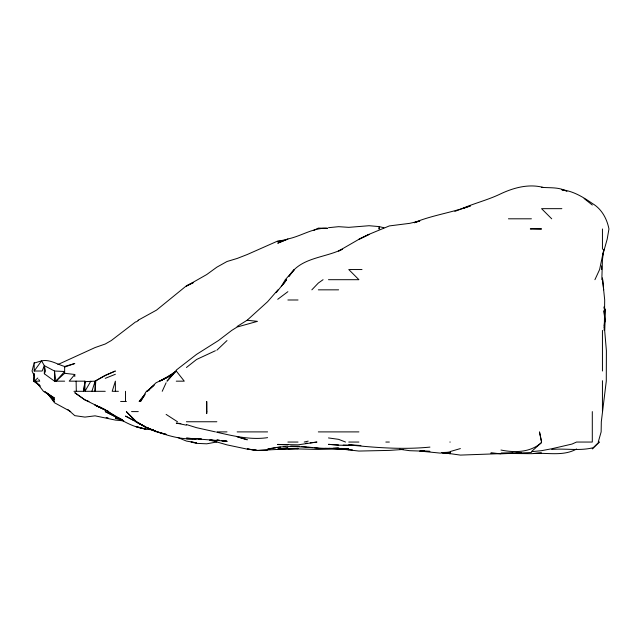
<?xml version="1.0" encoding="UTF-8"?>
<svg xmlns="http://www.w3.org/2000/svg" width="641" height="641" viewBox="0 0 641 641"><rect width="100%" height="100%" fill="white"/><g stroke="black" fill="none" stroke-linecap="round" stroke-linejoin="round"><path stroke-width="0.96" d="M598.253 442.05L601.138 431.898L601.314 421.754L606.282 381.163L606.394 350.723L604.663 330.427L604.671 320.276L604.295 330.427L604.687 299.988L602.444 277.954L603.67 289.836M601.819 279.692L602.444 259.901M604.615 330.427L604.904 320.276L604.11 310.132M603.998 306.863L605.545 310.132L604.8 322.127M40.447 386.082L33.604 381.163L34.085 373.767M604.134 325.812L604.719 320.276L604.167 311.053L604.719 320.276M604.183 327.655L604.599 323.969M73.955 391.306L83.634 391.306L84.941 381.163L69.22 381.163L74.789 374.488L64.645 373.278L55.935 381.163L54.493 371.019L44.349 365.658L41.561 360.867L34.205 363.062M83.634 391.306L84.941 381.659L95.084 381.163L105.236 375.546M602.484 259.397L603.862 249.245L599.615 269.541L594.92 279.692M602.444 256.079L607.203 239.101L608.95 228.957C606.923 218.629 601.611 208.87 592.3 203.453C583.11 197.067 573.198 191.034 561.861 189.768L563.703 190.545M91.879 391.306L95.084 381.419L95.773 381.163L95.084 391.306L95.084 381.163L105.236 375.297L115.38 371.019L106.077 375.169M64.645 381.163L54.493 381.163L44.349 373.767L45.479 371.019L44.349 365.658L42.13 371.019L34.205 371.019L34.205 362.59L32.05 371.019L34.205 375.674M162.221 391.306L166.115 382.765M105.236 391.306L84.941 391.306L90.83 381.163M281.367 286.455L285.301 279.692L294.347 269.541L289.059 276.279C300.156 257.394 324.618 258.067 342.246 249.245L338.616 251.024L359.281 239.101L369.064 234.302L389.351 225.92L409.647 223.356L419.799 221.009L414.262 222.788M283.282 284.372L286.615 279.692L276.207 292.633M144.77 394.992L140.555 401.458L145.819 392.084L154.521 384.736M277.962 289.836L267.585 301.727L247.298 320.107M34.205 371.019L41.561 360.867C49.678 359.104 57.145 364.312 64.645 366.484L74.789 363.511L64.645 367.045M145.219 394.111L139.153 401.458L144.61 395.048M175.602 371.019L167.013 381.163L176.267 371.019L184.271 381.163L176.267 381.163M55.935 381.163L64.645 371.5L54.493 371.019L54.493 381.163M311.855 289.836L318.329 283.05L323.08 279.692M551.709 449.453C565.258 448.235 578.983 451.048 592.3 447.923L592.3 448.812L599.183 442.05L598.414 442.05M592.3 448.812L599.191 442.05M216.85 350.218L227.002 340.571M153.808 385.481L147.326 391.306L155.971 382.821L170.346 375.738M37.827 378.022L34.205 381.163L34.205 373.767M186.411 367.509L196.555 359.489L215.408 350.723M176.267 370.097L196.555 354.377L218.429 340.571L231.705 330.427L237.146 327.022L257.442 321.349L247.298 320.276M135.676 321.838L111.246 340.571L105.236 344.017L95.084 347.558L57.882 364.545M277.737 299.299L287.881 291.687M136.405 321.878L138.6 320.276M149.097 389.768L146.813 391.306L149.305 389.76M176.267 371.019L166.115 377.749L168.655 376.547M358.912 239.325L369.064 234.366L359.281 239.101M237.146 326.477L247.041 320.276M161.075 380.642L172.036 374.32M161.075 380.65L166.115 377.597L159.577 381.163L167.958 377.004M313.761 230.383L318.329 228.116L327.551 228.252M138.071 320.276L156.508 310.132L186.411 285.814L193.173 282.641M193.173 282.737L186.411 286.094L206.706 274.556L216.85 267.169L227.002 261.504L237.146 258.459L247.298 254.501L277.737 241.032L281.423 241.04M460.382 209.295C473.651 203.397 487.897 200.08 500.974 193.694C514.082 187.565 529.041 183.614 543.368 187.468M576.62 448.996C563.503 456.392 548.448 452.626 534.185 453.459M105.236 378.342L115.38 374.272M454.854 211.378L459.461 209.647M414.262 222.603C432.435 215.136 452.097 212.612 470.534 205.817L462.65 208.662M450.238 451.536L460.382 448.58M277.737 241.465L287.881 239.101L277.737 243.171L287.881 238.949C301.47 236.192 313.369 227.371 327.551 228.332M304.203 442.05L308.177 441.136M277.737 449.173L287.881 447.955L277.737 449.253L298.033 448.412L257.442 450.455L247.298 449.157L227.002 444.878L216.85 441.97L206.706 443.812L196.555 443.356L191.114 442.05L196.555 442.827L186.411 441.064L178.11 437.659M275.894 447.811L267.585 449.205C291.134 442.963 314.907 450.094 338.616 448.019L333.088 448.275M277.737 447.498L280.502 447.106M283.274 446.705L285.117 446.432M310.132 442.867L316.975 442.05L298.033 444.838L277.737 444.429L287.881 444.71L277.737 444.542L280.502 444.493M267.585 437.643C250.599 440.167 233.364 435.96 216.85 432.266M429.943 447.098C402.933 449.766 375.674 447.666 348.768 444.886L360.755 445.559L338.616 445.191L328.472 444.341L338.616 445.006M328.472 227.699L338.616 226.674L348.768 227.347L369.064 225.72L379.208 226.594L383.927 227.771M403.189 449.437L389.351 450.399L358.912 451.056L338.616 448.764L318.329 449.429L287.881 448.7L298.033 448.756M531.413 452.514L500.974 453.812L490.83 453.075L497.288 453.427M320.171 448.396L318.329 448.484L348.768 448.868L341.389 448.404M330.315 448.404L324.779 448.371M267.585 450.014L257.442 450.455L247.298 448.964L257.442 450.447M534.185 453.419L541.565 453.091L531.413 453.676L513.89 453.507M512.968 452.875L500.974 453.243L511.125 453.331L521.269 452.57L516.654 452.738M360.755 445.455L343.231 445.158M195.633 438.765C182.549 439.766 169.689 436.289 157.478 431.898M561.861 208.662L541.565 208.662L551.709 218.805M508.433 218.805L531.413 218.805M362.005 269.541L348.768 269.541L358.912 279.692L328.472 279.692M318.329 289.836L338.616 289.836M287.881 299.988L298.033 299.988M604.159 308.265L604.84 310.132L605.545 310.132M33.604 381.163L39.71 381.163L38.789 379.472M118.393 391.306L112.183 391.306L115.38 381.163L115.38 391.306M120.612 401.458L126.389 401.458M131.557 411.602L138.272 411.602M186.411 421.754L216.85 421.754M216.85 431.898L227.002 431.898M237.146 431.898L267.585 431.898M318.329 431.898L358.912 431.898M287.881 442.05L298.033 442.05M348.768 442.05L358.912 442.05M385.842 442.05L389.351 442.05M449.83 442.05L450.238 442.05M541.565 442.05L539.49 431.898L541.565 442.01M192.869 438.724L186.411 438.676L196.555 438.813L186.411 438.156L227.002 441.208L222.387 440.655L227.002 441.505L221.465 440.688M352.454 449.886L329.394 448.355M290.653 446.064L299.876 446.312M197.484 438.773L201.17 438.853M541.565 187.316C550.018 188.085 559.401 186.9 566.932 191.459M331.237 448.396L341.389 448.86M421.642 450.968L424.406 451.088L421.642 450.952M499.131 453.532L500.974 453.628L460.382 455.094L441.937 452.498M420.72 450.919L424.406 451.16M343.231 449.004L346.925 449.301M198.406 438.773L201.17 439.013M180.874 423.533L176.267 423.116L186.411 425.175M153.199 429.895L145.819 429.214L135.676 426.489L145.819 429.093C131.685 427.082 119.635 419.246 107.952 411.602L122.143 419.895L105.236 411.602L115.38 416.826L119.074 417.988M301.719 446.481L307.255 446.993M123.681 420.881L115.38 420.071L95.084 415.833L84.941 417.091L74.789 415.648L67.69 409.399M308.177 447.081L312.792 447.578M314.635 447.779L318.329 448.171M120.917 419.102L115.38 418.445L120.917 419.262M219.623 440.327L216.85 439.998L219.623 440.407M500.974 450.038C514.851 452.834 530.516 452.586 541.565 442.498L531.413 451.681L541.565 450.671L551.709 448.764L572.004 444.061L576.539 442.05L592.3 442.05L592.3 411.602M328.472 437.939L338.616 439.341L345.531 442.05M339.538 448.363L348.768 449.637L339.538 448.347M210.392 440.022L216.85 440.944L211.314 440.111M399.503 449.237L409.647 450.695L429.943 451.368L419.799 451.072L440.095 453.091L450.238 452.193L441.937 452.57L450.238 452.794L441.937 452.674L450.238 453.7L444.702 452.875M106.158 417.547L108 417.82M121.838 420.272L123.681 420.664M215.464 431.898L196.555 427.683L186.411 424.55M209.471 440.111L216.85 441.97M237.146 436.842L247.298 439.79L238.067 436.922M157.694 431.898L166.115 434.342L155.971 431.713L145.819 427.299L136.004 421.754L126.333 411.602L136.525 421.754M88.987 401.458L84.941 399.88L74.789 392.709L84.941 399.904L108.738 411.602L95.084 405.16L105.236 409.992L99.315 406.618M95.084 405.208L105.236 409.735M122.143 419.767L115.38 416.674L122.992 420.48M135.676 421.441L145.819 427.186L155.971 431.353L145.819 427.299L155.971 431.353L145.819 427.186L125.524 416.073L133.985 420.552M177.477 421.754L166.115 414.398M136.357 421.754L145.819 427.202L137.374 422.251M70.742 411.602L54.493 402.756L47.105 392.869M45.126 391.835L46.689 392.877M48.251 393.919L54.493 398.101L43.452 391.306L35.616 381.163M34.983 381.748L39.67 385.233M584.119 198.51L592.3 205.032M45.07 391.899L54.493 399.599L48.996 394.495M48.115 394.207L54.493 401.458L48.412 394.207M604.118 307.424L604.84 310.132M601.587 265.855L601.691 269.541M76.119 381.163L76.303 391.306M602.444 228.957L602.444 249.245M602.444 330.427L602.444 371.019M602.444 380.714L602.444 411.193M125.524 391.306L125.524 401.458M84.941 381.163L84.941 391.306M74.789 374.488L74.789 376.531M64.645 366.484L64.645 371.019M64.645 371.5L64.645 373.278M44.349 365.658L44.349 373.767M206.771 411.602L206.706 413.621L206.706 401.458L206.771 411.602M379.208 227.291L379.071 228.957L379.208 227.291M531.413 228.693L530.307 228.957L541.565 228.957L531.413 228.693M307.255 443.243L305.412 443.42L307.255 443.235M119.995 418.725L115.38 417.716L119.995 418.757"/></g></svg>
